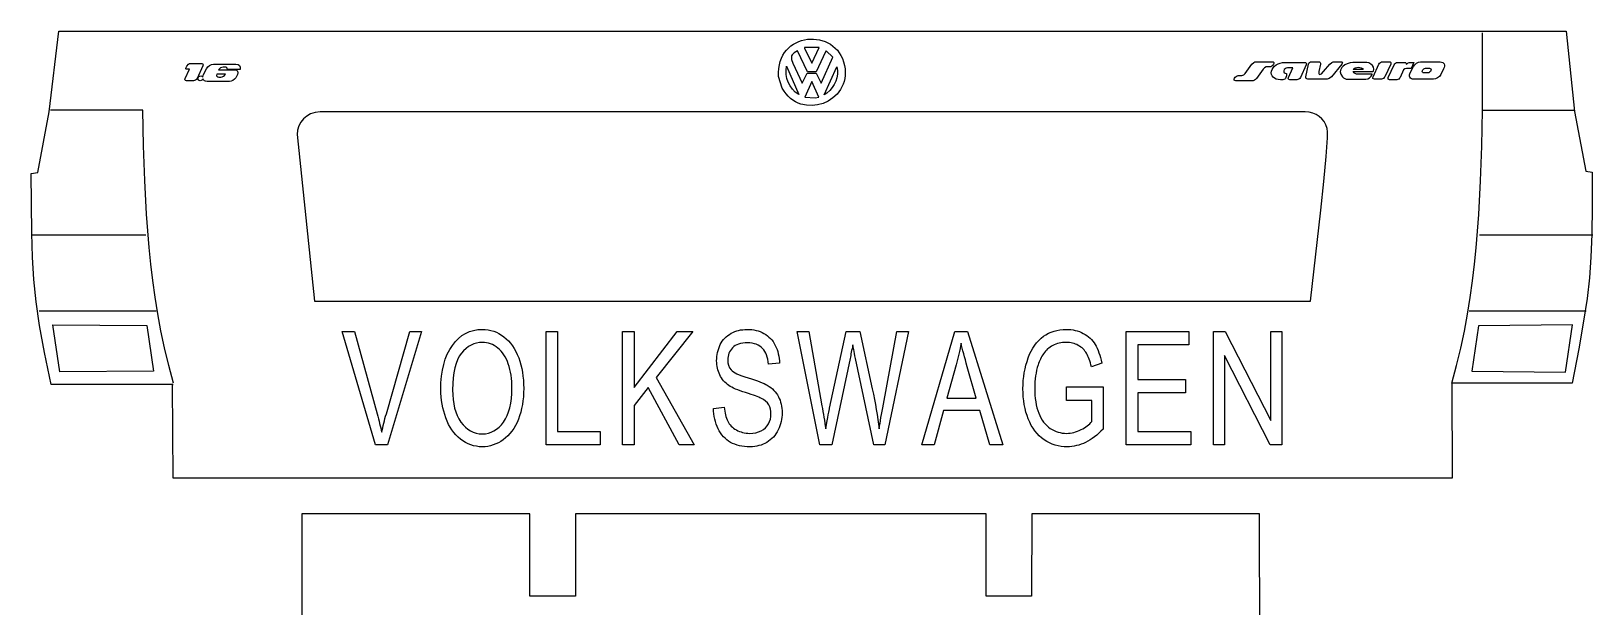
# Model space of a CAD drawing. Extents: x 279 to 859, y 491 to 871.
# Drawn here: x 428.8 to 517.1, y 775.7 to 808.2 of the extents above; entities that cross this region are included whole.
import ezdxf

# ---------------------------------------------------------------- set-up
doc = ezdxf.new("R2010")
doc.units = 0
doc.layers.get('0').update_dxf_attribs({"linetype": 'CONTINUOUS'})

msp = doc.modelspace()

# ---------------------------------------------------------------- linework, layer by layer
at = {"color": 3}
for p, q in [((429.766041, 803.678749), (430.307041, 808.238449)), ((430.307041, 808.238449), (515.561941, 808.238349)), ((515.561941, 808.238349), (516.037241, 803.701349)), ((516.037241, 803.701349), (516.670941, 800.328649)), ((429.120641, 800.241249), (429.766041, 803.678749)), ((443.882553, 802.882509), (443.815128, 802.649196)), ((443.993872, 803.094896), (443.882553, 802.882509)), ((444.145541, 803.281961), (443.993872, 803.094896)), ((444.334016, 803.439312), (444.145541, 803.281961)), ((444.555753, 803.562556), (444.334016, 803.439312)), ((444.80721, 803.6473), (444.555753, 803.562556)), ((445.084841, 803.689149), (444.80721, 803.6473)), ((500.808441, 803.689149), (445.084841, 803.689149)), ((501.02998, 803.660744), (500.808441, 803.689149)), ((501.237353, 803.605558), (501.02998, 803.660744)), ((501.428246, 803.523967), (501.237353, 803.605558)), ((501.600341, 803.416349), (501.428246, 803.523967)), ((501.751324, 803.28308), (501.600341, 803.416349)), ((501.878878, 803.124539), (501.751324, 803.28308)), ((501.980689, 802.941103), (501.878878, 803.124539)), ((502.054441, 802.733149), (501.980689, 802.941103)), ((443.815128, 802.649196), (443.795141, 802.399349)), ((443.795141, 802.399349), (444.780841, 792.966849)), ((501.982761, 801.162613), (502.058362, 802.21705)), ((502.067742, 802.552923), (502.054441, 802.733149)), ((502.058362, 802.21705), (502.067742, 802.552923)), ((501.850041, 799.738333), (501.982761, 801.162613)), ((428.751641, 800.184349), (429.120641, 800.241249)), ((428.780974, 796.824247), (428.751641, 800.184349)), ((516.670941, 800.328649), (517.039941, 800.271749)), ((517.039941, 800.271749), (517.031936, 798.324214)), ((501.682603, 798.112711), (501.850041, 799.738333)), ((501.113741, 792.966749), (501.682603, 798.112711)), ((517.031936, 798.324214), (517.012366, 796.765552)), ((428.821438, 795.467957), (428.780974, 796.824247)), ((517.012366, 796.765552), (516.96799, 795.466525)), ((428.899078, 794.205211), (428.821438, 795.467957)), ((516.96799, 795.466525), (516.885566, 794.297899)), ((429.028876, 792.944289), (428.899078, 794.205211)), ((516.885566, 794.297899), (516.751851, 793.130434)), ((516.751851, 793.130434), (516.553603, 791.834895)), ((429.225814, 791.593469), (429.028876, 792.944289)), ((444.780841, 792.966849), (501.113741, 792.966749)), ((429.504875, 790.061029), (429.225814, 791.593469)), ((516.553603, 791.834895), (516.277581, 790.282046)), ((429.881041, 788.255249), (429.504875, 790.061029)), ((516.277581, 790.282046), (515.910541, 788.342649)), ((436.779941, 788.254449), (429.881041, 788.255249)), ((436.745441, 788.248749), (436.779941, 788.254449)), ((436.780341, 782.957849), (436.745441, 788.248749)), ((515.910541, 788.342649), (509.105841, 788.328549)), ((509.105841, 788.328549), (509.108941, 782.957849)), ((509.108941, 782.957849), (436.780341, 782.957849)), ((456.954211, 780.952506), (444.060911, 780.952506)), ((444.060911, 780.952506), (444.077811, 752.672906)), ((456.959411, 776.299106), (456.954211, 780.952506)), ((459.539211, 780.947706), (459.525111, 776.287706)), ((482.757511, 780.951506), (459.539211, 780.947706)), ((482.757511, 776.288606), (482.757511, 780.951506)), ((485.337411, 780.952506), (485.333111, 776.287706)), ((498.229311, 780.952506), (485.337411, 780.952506)), ((498.236311, 752.679406), (498.229311, 780.952506)), ((459.525111, 776.287706), (456.959411, 776.299106)), ((485.333111, 776.287706), (482.757511, 776.288606))]:
    msp.add_line(p, q, dxfattribs=at)
at = {"color": 1}
for p, q in [((510.835441, 803.673449), (510.835441, 808.144149)), ((471.470199, 807.169633), (471.590798, 807.29485)), ((471.590798, 807.29485), (471.721638, 807.40634)), ((471.721638, 807.40634), (471.861514, 807.50406)), ((471.861514, 807.50406), (472.009219, 807.587968)), ((472.009219, 807.587968), (472.163546, 807.658024)), ((472.163546, 807.658024), (472.32329, 807.714183)), ((472.32329, 807.714183), (472.654203, 807.784649)), ((473.314541, 807.318249), (472.477241, 807.318249)), ((472.477241, 807.318249), (472.495041, 807.280549)), ((472.495041, 807.280549), (472.895741, 806.437649)), ((472.654203, 807.784649), (472.992308, 807.799028)), ((472.895741, 806.437649), (473.314541, 807.318249)), ((472.992308, 807.799028), (473.327955, 807.756985)), ((473.327955, 807.756985), (473.651495, 807.658184)), ((473.651495, 807.658184), (473.805709, 807.587394)), ((473.805709, 807.587394), (473.953277, 807.502289)), ((473.953277, 807.502289), (474.092994, 807.402826)), ((474.092994, 807.402826), (474.223652, 807.288964)), ((474.223652, 807.288964), (474.344047, 807.16066)), ((437.550541, 806.259399), (437.647132, 806.369364)), ((437.647132, 806.369364), (437.704958, 806.405603)), ((437.704958, 806.405603), (437.765041, 806.419349)), ((437.765041, 806.419349), (438.386041, 806.419349)), ((438.386041, 806.419349), (438.43291, 806.408827)), ((438.43291, 806.408827), (438.462116, 806.380174)), ((438.462116, 806.380174), (438.47126, 806.337758)), ((438.839416, 806.304124), (438.95326, 806.361408)), ((438.95326, 806.361408), (439.067441, 806.382449)), ((439.067441, 806.382449), (440.329041, 806.382449)), ((440.329041, 806.382449), (440.449688, 806.359863)), ((440.449688, 806.359863), (440.531691, 806.297311)), ((471.063041, 806.339106), (471.11434, 806.53233)), ((471.11434, 806.53233), (471.181912, 806.712037)), ((471.181912, 806.712037), (471.26455, 806.878184)), ((471.26455, 806.878184), (471.361047, 807.03073)), ((471.361047, 807.03073), (471.470199, 807.169633)), ((471.757915, 806.851136), (471.742045, 806.789304)), ((471.742045, 806.789304), (471.756178, 806.638936)), ((471.756178, 806.638936), (471.828207, 806.435501)), ((471.78973, 806.907559), (471.757915, 806.851136)), ((471.903154, 807.014656), (471.78973, 806.907559)), ((471.828207, 806.435501), (471.954208, 806.158044)), ((472.086241, 807.131549), (471.903154, 807.014656)), ((472.647941, 805.950649), (472.086241, 807.131549)), ((473.676241, 807.070149), (473.144141, 805.950649)), ((473.438141, 805.299749), (474.086541, 806.764549)), ((473.715241, 807.127849), (473.676241, 807.070149)), ((474.086541, 806.764549), (473.715241, 807.127849)), ((474.344047, 807.16066), (474.452971, 807.017873)), ((474.452971, 807.017873), (474.549219, 806.86056)), ((474.549219, 806.86056), (474.631584, 806.68868)), ((474.631584, 806.68868), (474.69886, 806.50219)), ((474.69886, 806.50219), (474.749841, 806.301049)), ((497.418341, 805.854849), (497.795841, 806.383749)), ((497.795841, 806.383749), (497.894891, 806.475124)), ((497.894891, 806.475124), (497.958291, 806.505558)), ((497.958291, 806.505558), (498.024241, 806.517149)), ((498.024241, 806.517149), (498.948241, 806.517149)), ((498.948241, 806.517149), (499.000891, 806.504249)), ((499.008541, 806.367049), (498.972803, 806.311934)), ((499.000891, 806.504249), (499.026128, 806.470242)), ((499.027497, 806.422163), (499.008541, 806.367049)), ((499.026128, 806.470242), (499.027497, 806.422163)), ((499.165966, 806.331974), (499.273171, 806.392079)), ((499.273171, 806.392079), (499.390366, 806.437464)), ((499.390366, 806.437464), (499.514554, 806.466147)), ((499.514554, 806.466147), (499.642741, 806.476149)), ((499.642741, 806.476149), (500.386041, 806.476149)), ((500.386041, 806.476149), (500.789641, 806.476149)), ((500.861541, 806.342849), (500.530841, 805.624849)), ((500.789641, 806.476149), (500.83651, 806.465642)), ((500.83651, 806.465642), (500.865716, 806.437024)), ((500.841541, 805.665749), (500.993541, 806.383749)), ((500.87486, 806.394642), (500.861541, 806.342849)), ((500.865716, 806.437024), (500.87486, 806.394642)), ((500.993541, 806.383749), (501.015007, 806.435516)), ((501.015007, 806.435516), (501.052616, 806.477936)), ((501.052616, 806.477936), (501.101063, 806.506613)), ((501.101063, 806.506613), (501.155041, 806.517149)), ((501.155041, 806.517149), (501.558641, 806.517149)), ((501.558641, 806.517149), (501.60811, 806.506613)), ((501.663741, 806.383749), (501.575941, 805.969049)), ((501.60811, 806.506613), (501.644416, 806.477936)), ((501.644416, 806.477936), (501.66411, 806.435516)), ((501.66411, 806.435516), (501.663741, 806.383749)), ((501.847341, 805.952149), (502.200641, 806.383749)), ((502.200641, 806.383749), (502.316853, 806.477936)), ((502.870841, 806.383749), (502.282941, 805.665749)), ((502.316853, 806.477936), (502.38268, 806.506613)), ((502.38268, 806.506613), (502.443041, 806.517149)), ((502.443041, 806.517149), (502.846641, 806.517149)), ((502.846641, 806.517149), (502.889783, 806.506613)), ((502.90268, 806.435516), (502.870841, 806.383749)), ((502.889783, 806.506613), (502.908728, 806.477936)), ((502.908728, 806.477936), (502.90268, 806.435516)), ((503.182241, 806.403986), (503.044682, 806.329606)), ((503.338775, 806.457572), (503.182241, 806.403986)), ((503.503541, 806.478149), (503.338775, 806.457572)), ((504.296341, 806.478149), (503.503541, 806.478149)), ((504.408275, 806.451128), (504.296341, 806.478149)), ((504.517341, 806.383936), (504.408275, 806.451128)), ((504.607432, 806.297375), (504.517341, 806.383936)), ((504.643241, 805.665749), (504.973841, 806.383749)), ((504.973841, 806.383749), (505.0082, 806.435516)), ((505.0082, 806.435516), (505.056341, 806.477936)), ((505.056341, 806.477936), (505.111907, 806.506613)), ((505.111907, 806.506613), (505.168541, 806.517149)), ((505.168541, 806.517149), (505.572041, 806.517149)), ((505.644041, 806.383749), (505.313341, 805.665749)), ((505.504841, 805.626849), (505.835341, 806.344849)), ((505.572041, 806.517149), (505.618996, 806.506613)), ((505.618996, 806.506613), (505.648203, 806.477936)), ((505.65733, 806.435516), (505.644041, 806.383749)), ((505.648203, 806.477936), (505.65733, 806.435516)), ((505.835341, 806.344849), (505.869716, 806.396642)), ((505.869716, 806.396642), (505.917891, 806.439024)), ((505.917891, 806.439024), (505.973491, 806.467642)), ((505.973491, 806.467642), (506.030141, 806.478149)), ((506.030141, 806.478149), (506.433641, 806.478149)), ((506.433641, 806.478149), (506.474411, 806.470563)), ((506.474411, 806.470563), (506.502778, 806.449561)), ((506.502778, 806.449561), (506.517327, 806.417778)), ((506.516641, 806.377849), (506.594066, 806.441699)), ((506.517327, 806.417778), (506.516641, 806.377849)), ((506.594066, 806.441699), (506.683341, 806.466849)), ((506.683341, 806.466849), (506.948741, 806.466849)), ((506.948741, 806.466849), (506.795041, 806.133249)), ((506.924641, 806.236749), (506.999805, 806.340252)), ((506.999805, 806.340252), (507.101378, 806.425024)), ((507.101378, 806.425024), (507.216058, 806.482308)), ((507.216058, 806.482308), (507.330541, 806.503349)), ((507.330541, 806.503349), (508.445041, 806.503349)), ((508.445041, 806.503349), (508.521092, 806.495185)), ((508.521092, 806.495185), (508.583797, 806.471788)), ((508.583797, 806.471788), (508.632375, 806.434799)), ((508.632375, 806.434799), (508.666041, 806.385861)), ((508.666041, 806.385861), (508.684014, 806.326615)), ((437.44385, 805.516197), (437.457141, 805.567949)), ((437.452966, 805.473811), (437.44385, 805.516197)), ((437.482144, 805.445169), (437.452966, 805.473811)), ((437.457141, 805.567949), (437.701841, 806.099449)), ((437.499399, 806.113194), (437.49985, 806.149433)), ((437.519641, 806.099449), (437.499399, 806.113194)), ((437.49985, 806.149433), (437.550541, 806.259399)), ((437.701841, 806.099449), (437.519641, 806.099449)), ((438.044766, 805.473811), (437.989191, 805.445169)), ((438.092953, 805.516197), (438.044766, 805.473811)), ((438.127341, 805.567949), (438.092953, 805.516197)), ((438.457941, 806.285949), (438.127341, 805.567949)), ((438.181541, 805.572049), (438.197558, 805.62558)), ((438.187946, 805.518602), (438.181541, 805.572049)), ((438.214703, 805.474924), (438.187946, 805.518602)), ((438.197558, 805.62558), (438.232203, 805.669249)), ((438.257605, 805.445458), (438.214703, 805.474924)), ((438.232203, 805.669249), (438.280443, 805.698667)), ((438.280443, 805.698667), (438.337241, 805.709449)), ((438.337241, 805.709449), (438.409628, 805.689724)), ((438.409328, 805.468124), (438.364208, 805.443567)), ((438.44408, 805.505017), (438.409328, 805.468124)), ((438.409628, 805.689724), (438.456741, 805.638049)), ((438.464741, 805.550949), (438.44408, 805.505017)), ((438.456741, 805.638049), (438.470916, 805.715011)), ((438.47126, 806.337758), (438.457941, 806.285949)), ((438.494818, 805.48775), (438.464741, 805.550949)), ((438.470916, 805.715011), (438.504141, 805.797749)), ((438.545078, 805.439486), (438.494818, 805.48775)), ((438.504141, 805.797749), (438.665541, 806.115849)), ((438.665541, 806.115849), (438.73911, 806.219352)), ((438.73911, 806.219352), (438.839416, 806.304124)), ((439.392918, 806.111072), (439.343141, 806.048749)), ((439.343141, 806.048749), (440.277241, 806.048749)), ((439.456578, 806.161311), (439.392918, 806.111072)), ((439.528021, 806.194844), (439.456578, 806.161311)), ((439.601141, 806.207049), (439.528021, 806.194844)), ((439.679446, 806.207875), (439.601141, 806.207049)), ((439.758603, 806.198961), (439.679446, 806.207875)), ((439.81963, 806.163216), (439.758603, 806.198961)), ((439.837411, 806.129941), (439.81963, 806.163216)), ((439.843541, 806.083549), (439.837411, 806.129941)), ((440.564241, 806.083549), (439.843541, 806.083549)), ((440.162016, 805.458349), (440.061822, 805.413933)), ((440.254522, 805.525339), (440.162016, 805.458349)), ((440.330641, 805.609149), (440.254522, 805.525339)), ((440.277241, 806.048749), (440.369882, 806.027884)), ((440.414741, 805.784449), (440.330641, 805.609149)), ((440.369882, 806.027884), (440.426691, 805.971086)), ((440.44315, 805.887044), (440.414741, 805.784449)), ((440.426691, 805.971086), (440.44315, 805.887044)), ((440.531691, 806.297311), (440.571169, 806.202603)), ((440.571169, 806.202603), (440.564241, 806.083549)), ((471.014085, 805.912273), (471.029221, 806.132406)), ((471.018841, 805.678749), (471.014085, 805.912273)), ((471.232041, 805.017849), (471.018841, 805.678749)), ((471.029221, 806.132406), (471.063041, 806.339106)), ((471.450022, 806.019291), (471.476141, 806.259449)), ((471.456168, 805.785911), (471.450022, 806.019291)), ((471.494435, 805.561625), (471.456168, 805.785911)), ((471.476141, 806.259449), (472.162541, 804.657649)), ((471.564678, 805.348749), (471.494435, 805.561625)), ((471.954208, 806.158044), (472.352441, 805.297249)), ((472.352441, 805.297249), (472.638941, 805.861049)), ((472.638941, 805.861049), (473.151541, 805.861849)), ((473.144141, 805.950649), (472.647941, 805.950649)), ((473.151541, 805.861849), (473.438141, 805.299749)), ((473.602441, 804.642849), (474.322441, 806.229649)), ((474.310878, 805.598618), (474.250666, 805.405174)), ((474.343619, 805.801127), (474.310878, 805.598618)), ((474.322441, 806.229649), (474.347827, 806.011777)), ((474.347827, 806.011777), (474.343619, 805.801127)), ((474.764397, 805.561582), (474.726188, 805.394685)), ((474.749841, 806.301049), (474.780506, 806.1061)), ((474.786825, 805.736017), (474.764397, 805.561582)), ((474.780506, 806.1061), (474.792514, 805.91764)), ((474.792514, 805.91764), (474.786825, 805.736017)), ((496.794485, 805.527002), (496.813441, 805.582099)), ((496.795853, 805.478939), (496.794485, 805.527002)), ((496.821091, 805.444943), (496.795853, 805.478939)), ((496.813441, 805.582099), (496.849178, 805.637195)), ((496.849178, 805.637195), (496.898153, 805.685258)), ((496.898153, 805.685258), (496.956822, 805.719254)), ((496.956822, 805.719254), (497.021641, 805.732149)), ((497.021641, 805.732149), (497.218941, 805.732149)), ((497.218941, 805.732149), (497.326253, 805.772799)), ((497.326253, 805.772799), (497.418341, 805.854849)), ((497.934741, 805.470199), (497.870641, 805.442189)), ((497.994191, 805.512458), (497.934741, 805.470199)), ((498.042541, 805.565349), (497.994191, 805.512458)), ((498.422141, 806.097149), (498.042541, 805.565349)), ((498.503716, 806.172949), (498.422141, 806.097149)), ((498.601041, 806.216949), (498.503716, 806.172949)), ((498.800341, 806.216949), (498.601041, 806.216949)), ((498.86516, 806.229848), (498.800341, 806.216949)), ((498.923828, 806.263855), (498.86516, 806.229848)), ((498.884984, 805.884697), (498.896941, 805.983949)), ((498.898394, 805.792261), (498.884984, 805.884697)), ((498.896941, 805.983949), (498.934237, 806.083134)), ((498.935152, 805.708619), (498.898394, 805.792261)), ((498.972803, 806.311934), (498.923828, 806.263855)), ((498.934237, 806.083134), (498.993503, 806.17552)), ((498.993241, 805.635749), (498.935152, 805.708619)), ((499.070642, 805.575628), (498.993241, 805.635749)), ((498.993503, 806.17552), (499.071745, 806.259127)), ((499.165338, 805.530236), (499.070642, 805.575628)), ((499.071745, 806.259127), (499.165966, 806.331974)), ((499.27531, 805.50155), (499.165338, 805.530236)), ((499.398541, 805.491549), (499.27531, 805.50155)), ((499.539278, 805.491236), (499.398541, 805.491549)), ((499.597624, 805.499691), (499.539278, 805.491236)), ((499.616125, 806.065438), (499.587441, 806.006849)), ((499.587441, 806.006849), (499.587868, 805.945169)), ((499.587868, 805.945169), (499.618378, 805.894786)), ((499.643641, 805.521749), (499.597624, 805.499691)), ((499.667066, 806.114136), (499.616125, 806.065438)), ((499.618378, 805.894786), (499.673771, 805.860809)), ((499.685822, 805.565613), (499.643641, 805.521749)), ((499.733719, 806.148641), (499.667066, 806.114136)), ((499.673771, 805.860809), (499.748841, 805.848349)), ((499.715794, 805.616613), (499.685822, 805.565613)), ((499.746941, 805.724011), (499.715794, 805.616613)), ((499.809541, 806.164649), (499.733719, 806.148641)), ((499.748841, 805.848349), (499.746941, 805.724011)), ((499.827441, 806.165249), (499.809541, 806.164649)), ((499.845041, 806.164649), (499.827441, 806.165249)), ((500.109341, 806.164649), (499.845041, 806.164649)), ((499.84745, 805.573097), (499.860741, 805.624849)), ((499.856566, 805.530711), (499.84745, 805.573097)), ((499.885744, 805.502069), (499.856566, 805.530711)), ((499.860741, 805.624849), (500.109341, 806.164649)), ((499.932641, 805.491549), (499.885744, 805.502069)), ((500.336241, 805.491549), (499.932641, 805.491549)), ((500.392789, 805.502069), (500.336241, 805.491549)), ((500.448353, 805.530711), (500.392789, 805.502069)), ((500.496511, 805.573097), (500.448353, 805.530711)), ((500.530841, 805.624849), (500.496511, 805.573097)), ((500.841116, 805.613997), (500.841541, 805.665749)), ((500.860791, 805.571611), (500.841116, 805.613997)), ((500.897116, 805.542969), (500.860791, 805.571611)), ((500.946641, 805.532449), (500.897116, 805.542969)), ((501.303541, 805.532449), (500.946641, 805.532449)), ((501.303641, 805.532449), (501.303541, 805.532449)), ((501.303841, 805.532449), (501.303641, 805.532449)), ((501.304441, 805.532449), (501.303841, 805.532449)), ((501.305041, 805.532449), (501.304441, 805.532449)), ((501.305941, 805.532449), (501.305041, 805.532449)), ((501.306941, 805.532449), (501.305941, 805.532449)), ((501.308241, 805.532449), (501.306941, 805.532449)), ((501.309741, 805.532449), (501.308241, 805.532449)), ((501.311341, 805.532449), (501.309741, 805.532449)), ((501.313241, 805.532449), (501.311341, 805.532449)), ((501.315341, 805.532449), (501.313241, 805.532449)), ((501.317541, 805.532449), (501.315341, 805.532449)), ((501.319941, 805.532449), (501.317541, 805.532449)), ((501.322541, 805.532449), (501.319941, 805.532449)), ((501.325341, 805.532449), (501.322541, 805.532449)), ((501.328341, 805.532449), (501.325341, 805.532449)), ((501.331641, 805.532449), (501.328341, 805.532449)), ((501.335041, 805.532449), (501.331641, 805.532449)), ((501.338641, 805.532449), (501.335041, 805.532449)), ((501.342441, 805.532449), (501.338641, 805.532449)), ((501.346441, 805.532449), (501.342441, 805.532449)), ((501.350241, 805.532449), (501.346441, 805.532449)), ((501.350541, 805.532449), (501.350241, 805.532449)), ((501.637041, 805.532449), (501.350541, 805.532449)), ((501.575941, 805.969049), (501.582896, 805.842658)), ((501.582896, 805.842658), (501.6016, 805.809998)), ((501.6016, 805.809998), (501.630453, 805.797699)), ((501.630453, 805.797699), (501.718605, 805.834189)), ((501.642241, 805.532449), (501.637041, 805.532449)), ((501.653841, 805.532449), (501.642241, 805.532449)), ((501.665641, 805.532449), (501.653841, 805.532449)), ((501.677541, 805.532449), (501.665641, 805.532449)), ((501.689641, 805.532449), (501.677541, 805.532449)), ((501.702041, 805.532449), (501.689641, 805.532449)), ((502.040541, 805.532449), (501.702041, 805.532449)), ((501.718605, 805.834189), (501.847341, 805.952149)), ((502.100902, 805.542969), (502.040541, 805.532449)), ((502.166728, 805.571611), (502.100902, 805.542969)), ((502.282941, 805.665749), (502.166728, 805.571611)), ((502.801686, 806.031324), (502.791941, 805.951249)), ((502.791941, 805.951249), (502.82325, 805.809489)), ((502.830003, 806.107799), (502.801686, 806.031324)), ((502.82325, 805.809489), (502.909966, 805.669024)), ((502.875514, 806.179849), (502.830003, 806.107799)), ((502.936841, 806.246649), (502.875514, 806.179849)), ((502.909966, 805.669024), (502.97072, 805.609172)), ((503.044682, 806.329606), (502.936841, 806.246649)), ((502.97072, 805.609172), (503.041269, 805.56152)), ((503.041269, 805.56152), (503.12026, 805.530026)), ((503.12026, 805.530026), (503.206341, 805.518649)), ((503.206341, 805.518649), (504.236541, 805.518649)), ((503.555563, 805.893859), (503.513041, 805.955349)), ((503.513041, 805.955349), (504.624041, 805.955349)), ((503.519341, 806.071149), (503.566626, 806.129719)), ((504.089541, 806.071149), (503.519341, 806.071149)), ((503.623416, 805.847211), (503.555563, 805.893859)), ((503.566626, 806.129719), (503.634464, 806.171555)), ((503.708932, 805.817606), (503.623416, 805.847211)), ((503.634464, 806.171555), (503.716007, 806.196656)), ((503.804441, 805.807249), (503.708932, 805.817606)), ((503.716007, 806.196656), (503.804403, 806.205024)), ((503.804403, 806.205024), (503.892805, 806.196656)), ((504.598441, 805.808549), (503.804441, 805.807249)), ((503.892805, 806.196656), (503.974361, 806.171555)), ((503.974361, 806.171555), (504.042223, 806.129719)), ((504.042223, 806.129719), (504.089541, 806.071149)), ((504.236541, 805.518649), (504.350503, 805.54525)), ((504.350503, 805.54525), (504.450066, 805.611761)), ((504.450066, 805.611761), (504.530391, 805.698241)), ((504.530391, 805.698241), (504.586641, 805.784749)), ((504.586641, 805.784749), (504.598441, 805.808549)), ((504.662441, 806.212249), (504.607432, 806.297375)), ((504.624041, 805.955349), (504.673641, 805.979049)), ((504.629908, 805.613997), (504.643241, 805.665749)), ((504.639028, 805.571611), (504.629908, 805.613997)), ((504.66823, 805.542969), (504.639028, 805.571611)), ((504.691853, 806.096061), (504.662441, 806.212249)), ((504.715141, 805.532449), (504.66823, 805.542969)), ((504.673641, 805.979049), (504.691853, 806.096061)), ((505.118641, 805.532449), (504.715141, 805.532449)), ((505.175289, 805.542969), (505.118641, 805.532449)), ((505.230878, 805.571611), (505.175289, 805.542969)), ((505.279024, 805.613997), (505.230878, 805.571611)), ((505.313341, 805.665749), (505.279024, 805.613997)), ((505.491494, 805.575097), (505.504841, 805.626849)), ((505.500591, 805.532711), (505.491494, 805.575097)), ((505.529788, 805.504069), (505.500591, 805.532711)), ((505.576741, 805.493549), (505.529788, 805.504069)), ((505.980241, 805.493549), (505.576741, 805.493549)), ((506.036833, 805.504069), (505.980241, 805.493549)), ((506.092403, 805.532711), (506.036833, 805.504069)), ((506.140568, 805.575097), (506.092403, 805.532711)), ((506.174941, 805.626849), (506.140568, 805.575097)), ((506.370841, 806.052349), (506.174941, 805.626849)), ((506.446041, 806.110574), (506.370841, 806.052349)), ((506.530541, 806.133249), (506.446041, 806.110574)), ((506.795041, 806.133249), (506.530541, 806.133249)), ((506.708772, 805.763336), (506.724536, 805.838297)), ((506.710268, 805.695406), (506.708772, 805.763336)), ((506.728241, 805.636149), (506.710268, 805.695406)), ((506.724536, 805.838297), (506.758341, 805.918649)), ((506.761907, 805.587203), (506.728241, 805.636149)), ((506.758341, 805.918649), (506.924641, 806.236749)), ((506.810485, 805.550211), (506.761907, 805.587203)), ((506.87319, 805.526813), (506.810485, 805.550211)), ((506.949241, 805.518649), (506.87319, 805.526813)), ((508.063741, 805.518649), (506.949241, 805.518649)), ((507.42753, 805.959255), (507.435441, 806.011049)), ((507.441078, 805.916874), (507.42753, 805.959255)), ((507.435441, 806.011049), (507.464321, 806.0628)), ((507.473283, 805.888255), (507.441078, 805.916874)), ((507.464321, 806.0628), (507.508003, 806.105186)), ((507.521341, 805.877749), (507.473283, 805.888255)), ((507.508003, 806.105186), (507.560555, 806.133828)), ((507.734441, 805.877749), (507.521341, 805.877749)), ((507.560555, 806.133828), (507.616041, 806.144349)), ((507.616041, 806.144349), (507.829241, 806.144349)), ((507.789971, 805.888255), (507.734441, 805.877749)), ((507.842528, 805.916874), (507.789971, 805.888255)), ((507.829241, 806.144349), (507.8772, 806.133828)), ((507.886218, 805.959255), (507.842528, 805.916874)), ((507.8772, 806.133828), (507.909391, 806.105186)), ((507.915141, 806.011049), (507.886218, 805.959255)), ((507.909391, 806.105186), (507.922982, 806.0628)), ((507.922982, 806.0628), (507.915141, 806.011049)), ((508.178253, 805.539689), (508.063741, 805.518649)), ((508.292991, 805.596974), (508.178253, 805.539689)), ((508.394603, 805.681745), (508.292991, 805.596974)), ((508.469741, 805.785249), (508.394603, 805.681745)), ((508.635941, 806.103449), (508.469741, 805.785249)), ((508.669746, 806.183767), (508.635941, 806.103449)), ((508.68551, 806.258703), (508.669746, 806.183767)), ((508.684014, 806.326615), (508.68551, 806.258703)), ((437.529041, 805.434649), (437.482144, 805.445169)), ((437.932641, 805.434649), (437.529041, 805.434649)), ((437.989191, 805.445169), (437.932641, 805.434649)), ((438.312441, 805.434649), (438.257605, 805.445458)), ((438.364208, 805.443567), (438.312441, 805.434649)), ((438.614296, 805.408678), (438.545078, 805.439486)), ((438.701241, 805.397849), (438.614296, 805.408678)), ((439.962641, 805.397849), (438.701241, 805.397849)), ((440.061822, 805.413933), (439.962641, 805.397849)), ((471.333992, 804.848807), (471.232041, 805.017849)), ((471.446043, 804.696761), (471.333992, 804.848807)), ((471.567237, 804.561361), (471.446043, 804.696761)), ((471.666755, 805.149597), (471.564678, 805.348749)), ((471.800521, 804.966486), (471.666755, 805.149597)), ((471.965831, 804.801731), (471.800521, 804.966486)), ((472.162541, 804.657649), (471.965831, 804.801731)), ((472.895741, 805.402149), (472.499241, 804.515149)), ((473.292441, 804.515149), (472.895741, 805.402149)), ((473.756341, 804.740449), (473.602441, 804.642849)), ((473.91582, 804.888429), (473.756341, 804.740449)), ((474.052075, 805.049158), (473.91582, 804.888429)), ((474.164044, 805.221713), (474.052075, 805.049158)), ((474.331983, 804.685534), (474.097387, 804.466901)), ((474.250666, 805.405174), (474.164044, 805.221713)), ((474.526463, 804.942727), (474.331983, 804.685534)), ((474.606262, 805.084907), (474.526463, 804.942727)), ((474.673157, 805.235677), (474.606262, 805.084907)), ((474.726188, 805.394685), (474.673157, 805.235677)), ((496.873741, 805.432049), (496.821091, 805.444943)), ((497.808341, 805.432049), (496.873741, 805.432049)), ((497.870641, 805.442189), (497.808341, 805.432049)), ((435.059141, 803.778949), (429.842141, 803.779349)), ((435.108494, 801.749808), (435.059141, 803.778949)), ((471.696613, 804.442256), (471.567237, 804.561361)), ((471.833215, 804.339096), (471.696613, 804.442256)), ((471.976082, 804.251531), (471.833215, 804.339096)), ((472.124257, 804.17921), (471.976082, 804.251531)), ((472.276782, 804.121783), (472.124257, 804.17921)), ((472.591043, 804.050211), (472.276782, 804.121783)), ((472.499241, 804.515149), (473.095741, 804.474049)), ((472.911198, 804.034011), (472.591043, 804.050211)), ((473.229579, 804.070383), (472.911198, 804.034011)), ((473.095741, 804.474049), (473.292441, 804.515149)), ((473.538516, 804.156524), (473.229579, 804.070383)), ((473.830341, 804.28963), (473.538516, 804.156524)), ((474.097387, 804.466901), (473.830341, 804.28963)), ((510.78606, 801.738446), (510.835441, 803.767649)), ((510.835441, 803.767649), (516.052341, 803.767849)), ((435.173199, 799.793264), (435.108494, 801.749808)), ((510.721341, 799.781864), (510.78606, 801.738446)), ((435.269416, 797.8872), (435.173199, 799.793264)), ((510.625122, 797.875781), (510.721341, 799.781864)), ((435.413303, 796.009499), (435.269416, 797.8872)), ((510.481241, 795.998074), (510.625122, 797.875781)), ((428.825341, 796.719549), (435.228241, 796.719549)), ((517.069241, 796.708149), (510.666341, 796.708149)), ((435.508174, 795.074371), (435.413303, 796.009499)), ((510.386376, 795.062947), (510.481241, 795.998074)), ((435.621021, 794.13804), (435.508174, 795.074371)), ((510.273535, 794.126619), (510.386376, 795.062947)), ((435.753865, 793.197741), (435.621021, 794.13804)), ((510.140696, 793.186324), (510.273535, 794.126619)), ((435.908727, 792.250708), (435.753865, 793.197741)), ((509.985841, 792.239295), (510.140696, 793.186324)), ((429.199441, 792.420449), (435.808541, 792.420449)), ((436.087625, 791.294177), (435.908727, 792.250708)), ((509.806948, 791.282769), (509.985841, 792.239295)), ((516.695041, 792.408949), (510.086041, 792.408949)), ((430.362441, 788.973349), (429.980441, 791.639349)), ((429.980441, 791.639349), (435.291241, 791.595049)), ((435.291241, 791.595049), (435.673241, 789.017749)), ((510.603441, 791.583649), (510.221341, 789.006249)), ((515.914041, 791.627949), (510.603441, 791.583649)), ((515.532041, 788.962049), (515.914041, 791.627949)), ((436.292581, 790.325383), (436.087625, 791.294177)), ((448.231505, 784.847227), (446.335127, 791.265508)), ((446.335127, 791.265508), (447.038622, 791.265508)), ((447.038622, 791.265508), (448.315619, 786.599488)), ((448.835594, 786.599488), (450.158471, 791.265508)), ((450.823733, 791.265508), (448.904414, 784.847227)), ((450.158471, 791.265508), (450.823733, 791.265508)), ((457.873979, 784.847227), (457.873979, 791.265508)), ((457.873979, 791.265508), (458.523948, 791.265508)), ((458.523948, 791.265508), (458.523948, 785.608209)), ((462.202005, 784.847227), (462.202005, 791.265508)), ((462.202005, 791.265508), (462.851974, 791.265508)), ((462.851974, 791.265508), (462.851974, 788.0814)), ((462.851974, 788.0814), (465.283621, 791.265508)), ((466.16299, 791.265508), (464.106031, 788.662149)), ((465.283621, 791.265508), (466.16299, 791.265508)), ((473.350877, 784.847227), (472.066233, 791.265508)), ((472.066233, 791.265508), (472.739142, 791.265508)), ((472.739142, 791.265508), (473.473224, 787.060082)), ((473.909085, 786.929914), (474.841981, 791.265508)), ((474.841981, 791.265508), (475.621943, 791.265508)), ((475.621943, 791.265508), (476.317792, 788.011309)), ((476.952467, 787.140185), (477.717136, 791.265508)), ((478.367104, 791.265508), (477.036581, 784.847227)), ((477.717136, 791.265508), (478.367104, 791.265508)), ((479.124127, 784.847227), (480.997565, 791.265508)), ((480.997565, 791.265508), (481.708707, 791.265508)), ((481.708707, 791.265508), (483.71214, 784.847227)), ((490.685919, 784.847227), (490.685919, 791.265508)), ((490.685919, 791.265508), (494.218689, 791.265508)), ((494.218689, 790.504526), (491.335888, 790.504526)), ((491.335888, 790.504526), (491.335888, 788.552007)), ((494.218689, 791.265508), (494.218689, 790.504526)), ((495.618033, 784.847227), (495.618033, 791.265508)), ((495.618033, 791.265508), (496.283295, 791.265508)), ((496.283295, 791.265508), (498.867876, 786.218997)), ((498.867876, 786.218997), (498.867876, 791.265508)), ((498.867876, 791.265508), (499.487258, 791.265508)), ((499.487258, 791.265508), (499.487258, 784.847227)), ((509.601997, 790.313979), (509.806948, 791.282769)), ((436.525613, 789.341562), (436.292581, 790.325383)), ((475.063735, 789.733531), (474.031432, 784.847227)), ((476.401905, 784.847227), (475.369603, 789.733531)), ((498.821996, 784.847227), (496.237415, 789.893738)), ((496.237415, 789.893738), (496.237415, 784.847227)), ((509.368968, 789.330161), (509.601997, 790.313979)), ((435.673241, 789.017749), (430.362441, 788.973349)), ((436.788741, 788.339949), (436.525613, 789.341562)), ((471.072164, 789.463183), (470.452782, 789.403105)), ((481.066385, 789.363053), (480.531117, 787.480625)), ((482.198095, 787.480625), (481.693414, 789.262924)), ((489.294222, 789.473196), (488.713074, 789.262924)), ((509.105841, 788.328549), (509.368968, 789.330161)), ((510.221341, 789.006249), (515.532041, 788.962049)), ((463.647229, 788.0814), (462.851974, 787.070095)), ((465.398321, 784.847227), (463.647229, 788.0814)), ((464.106031, 788.662149), (466.25475, 784.847227)), ((487.298436, 787.36047), (487.298436, 788.121451)), ((487.298436, 788.121451), (489.370689, 788.121451)), ((489.370689, 788.121451), (489.370689, 785.738377)), ((491.335888, 788.552007), (494.035169, 788.552007)), ((494.035169, 788.552007), (494.035169, 787.791025)), ((462.851974, 787.070095), (462.851974, 784.847227)), ((467.332933, 786.909888), (467.944668, 786.979979)), ((480.531117, 787.480625), (482.198095, 787.480625)), ((488.736014, 787.36047), (487.298436, 787.36047)), ((488.736014, 786.168932), (488.736014, 787.36047)), ((494.035169, 787.791025), (491.335888, 787.791025)), ((491.335888, 787.791025), (491.335888, 785.608209)), ((480.33995, 786.789733), (479.812328, 784.847227)), ((482.404556, 786.789733), (480.33995, 786.789733)), ((482.970411, 784.847227), (482.404556, 786.789733)), ((458.523948, 785.608209), (460.932655, 785.608209)), ((460.932655, 785.608209), (460.932655, 784.847227)), ((491.335888, 785.608209), (494.33339, 785.608209)), ((494.33339, 785.608209), (494.33339, 784.847227)), ((448.904414, 784.847227), (448.231505, 784.847227)), ((460.932655, 784.847227), (457.873979, 784.847227)), ((462.851974, 784.847227), (462.202005, 784.847227)), ((466.25475, 784.847227), (465.398321, 784.847227)), ((474.031432, 784.847227), (473.350877, 784.847227)), ((477.036581, 784.847227), (476.401905, 784.847227)), ((479.812328, 784.847227), (479.124127, 784.847227)), ((483.71214, 784.847227), (482.970411, 784.847227)), ((494.33339, 784.847227), (490.685919, 784.847227)), ((496.237415, 784.847227), (495.618033, 784.847227)), ((499.487258, 784.847227), (498.821996, 784.847227))]:
    msp.add_line(p, q, dxfattribs=at)
at = {"color": 5}
for p, q in [((439.251941, 805.807149), (439.239368, 805.738352)), ((439.239368, 805.738352), (439.257253, 805.688399)), ((439.740241, 805.807149), (439.251941, 805.807149)), ((439.257253, 805.688399), (439.302158, 805.657945)), ((439.302158, 805.657945), (439.370641, 805.647649)), ((439.370641, 805.647649), (439.481641, 805.647649)), ((439.481641, 805.647649), (439.554588, 805.659844)), ((439.554588, 805.659844), (439.626166, 805.693461)), ((439.626166, 805.693461), (439.690132, 805.744047)), ((439.690132, 805.744047), (439.740241, 805.807149))]:
    msp.add_line(p, q, dxfattribs=at)
at = {"color": 1}
for points in [[(452.574824, 790.474487), (453.003039, 791.075263), (453.568894, 791.37565), (454.264743, 791.37565)], [(454.264743, 791.37565), (454.715897, 791.37565), (455.121172, 791.235469), (455.488213, 790.955108)], [(468.342296, 791.155366), (468.602283, 791.295547), (468.900504, 791.37565), (469.236958, 791.37565)], [(469.236958, 791.37565), (469.596353, 791.37565), (469.917514, 791.30556), (470.192794, 791.145353)], [(485.998499, 790.985146), (486.373187, 791.245482), (486.801402, 791.37565), (487.29079, 791.37565)], [(487.29079, 791.37565), (487.642537, 791.37565), (487.963698, 791.30556), (488.254272, 791.145353)], [(451.917209, 787.971258), (451.917209, 789.032627), (452.131316, 789.873712), (452.574824, 790.474487)], [(454.264743, 790.644707), (453.805941, 790.644707), (453.41596, 790.444449), (453.079506, 790.023906)], [(455.144112, 790.324294), (454.884124, 790.534565), (454.59355, 790.644707), (454.264743, 790.644707)], [(455.488213, 790.955108), (455.847607, 790.674746), (456.122888, 790.274229), (456.321702, 789.76357)], [(467.516454, 789.603363), (467.516454, 789.923777), (467.585274, 790.234177), (467.722914, 790.514539)], [(467.722914, 790.514539), (467.860555, 790.794901), (468.067015, 791.005172), (468.342296, 791.155366)], [(469.267545, 790.614668), (468.877564, 790.614668), (468.594637, 790.524552), (468.411116, 790.334307)], [(470.116328, 790.304268), (469.92516, 790.504526), (469.642233, 790.614668), (469.267545, 790.614668)], [(470.192794, 791.145353), (470.468075, 790.995159), (470.682183, 790.774875), (470.835116, 790.474487)], [(470.835116, 790.474487), (470.980403, 790.1741), (471.05687, 789.843674), (471.072164, 789.463183)], [(475.216669, 790.494513), (475.155495, 790.194126), (475.109615, 789.943803), (475.063735, 789.733531)], [(475.369603, 789.733531), (475.285489, 790.144061), (475.231962, 790.394384), (475.216669, 790.494513)], [(481.341666, 790.604655), (481.272846, 790.184113), (481.181086, 789.773583), (481.066385, 789.363053)], [(481.693414, 789.262924), (481.54048, 789.803622), (481.418133, 790.24419), (481.341666, 790.604655)], [(485.14207, 789.773583), (485.340884, 790.314281), (485.623812, 790.714798), (485.998499, 790.985146)], [(486.526121, 790.464475), (486.312014, 790.354332), (486.143786, 790.204139), (486.006146, 790.00388)], [(487.298436, 790.644707), (487.007862, 790.644707), (486.747875, 790.58463), (486.526121, 790.464475)], [(487.971345, 790.474487), (487.772531, 790.58463), (487.54313, 790.644707), (487.298436, 790.644707)], [(488.437793, 790.023906), (488.330739, 790.204139), (488.177806, 790.354332), (487.971345, 790.474487)], [(488.254272, 791.145353), (488.5372, 791.005172), (488.758954, 790.794901), (488.927181, 790.524552)], [(488.927181, 790.524552), (489.087762, 790.254203), (489.210109, 789.903751), (489.294222, 789.473196)], [(453.079506, 790.023906), (452.750698, 789.613376), (452.582471, 788.922485), (452.582471, 787.961245)], [(455.732907, 789.423131), (455.602913, 789.803622), (455.404099, 790.104009), (455.144112, 790.324294)], [(456.321702, 789.76357), (456.505222, 789.262924), (456.604629, 788.692188), (456.604629, 788.041348)], [(467.692327, 788.80233), (467.577627, 789.04264), (467.516454, 789.302976), (467.516454, 789.603363)], [(468.411116, 790.334307), (468.235242, 790.154074), (468.143482, 789.923777), (468.143482, 789.653428)], [(468.143482, 789.653428), (468.143482, 789.433144), (468.204656, 789.242898), (468.334649, 789.082692)], [(470.452782, 789.403105), (470.422195, 789.803622), (470.307495, 790.104009), (470.116328, 790.304268)], [(484.843849, 788.021322), (484.843849, 788.642123), (484.943256, 789.232885), (485.14207, 789.773583)], [(486.006146, 790.00388), (485.876152, 789.813635), (485.769099, 789.603363), (485.692632, 789.363053)], [(488.713074, 789.262924), (488.644254, 789.583338), (488.552493, 789.833661), (488.437793, 790.023906)], [(455.939367, 788.051361), (455.939367, 788.572033), (455.870547, 789.022614), (455.732907, 789.423131)], [(468.212302, 788.201555), (467.982902, 788.361761), (467.807028, 788.56202), (467.692327, 788.80233)], [(468.334649, 789.082692), (468.456996, 788.942511), (468.778157, 788.792317), (469.305779, 788.63211)], [(485.692632, 789.363053), (485.570285, 788.97255), (485.509111, 788.541994), (485.509111, 788.071387)], [(452.200137, 786.369191), (452.016616, 786.869836), (451.917209, 787.410534), (451.917209, 787.971258)], [(452.582471, 787.961245), (452.582471, 787.19025), (452.735405, 786.579462), (453.056566, 786.138893)], [(455.465273, 786.138893), (455.778787, 786.579462), (455.939367, 787.220289), (455.939367, 788.051361)], [(456.604629, 788.041348), (456.604629, 787.400521), (456.505222, 786.819772), (456.306408, 786.2991)], [(469.152845, 787.801038), (468.709337, 787.941219), (468.395823, 788.071387), (468.212302, 788.201555)], [(470.024567, 787.490637), (469.894574, 787.550715), (469.603999, 787.660857), (469.152845, 787.801038)], [(469.305779, 788.63211), (469.825753, 788.471904), (470.185148, 788.341736), (470.383962, 788.221581)], [(470.383962, 788.221581), (470.666889, 788.051361), (470.87335, 787.831077), (471.01099, 787.570741)], [(476.317792, 788.011309), (476.493666, 787.210276), (476.623659, 786.459307), (476.707773, 785.74839)], [(485.14207, 786.309113), (484.943256, 786.819772), (484.843849, 787.390508), (484.843849, 788.021322)], [(485.509111, 788.071387), (485.509111, 787.50065), (485.577932, 787.02003), (485.730865, 786.639539)], [(467.600567, 785.758402), (467.43234, 786.098842), (467.348226, 786.479333), (467.332933, 786.909888)], [(467.944668, 786.979979), (467.975255, 786.659565), (468.036428, 786.399229), (468.143482, 786.188958)], [(470.460429, 787.110147), (470.376315, 787.26034), (470.231028, 787.390508), (470.024567, 787.490637)], [(470.590422, 786.589475), (470.590422, 786.789733), (470.552189, 786.959953), (470.460429, 787.110147)], [(471.01099, 787.570741), (471.148631, 787.310405), (471.217451, 787.000004), (471.217451, 786.659565)], [(473.473224, 787.060082), (473.549691, 786.619513), (473.626158, 786.188958), (473.687331, 785.74839)], [(473.687331, 785.74839), (473.809678, 786.429268), (473.878498, 786.819772), (473.909085, 786.929914)], [(476.707773, 785.74839), (476.768947, 786.148906), (476.845413, 786.609501), (476.952467, 787.140185)], [(448.315619, 786.599488), (448.415026, 786.22901), (448.49914, 785.878557), (448.575606, 785.558144)], [(448.575606, 785.558144), (448.644427, 785.898583), (448.72854, 786.249035), (448.835594, 786.599488)], [(453.025979, 785.177653), (452.658938, 785.458015), (452.383657, 785.858532), (452.200137, 786.369191)], [(453.056566, 786.138893), (453.377727, 785.698325), (453.775354, 785.468028), (454.257096, 785.468028)], [(454.257096, 785.468028), (454.746484, 785.468028), (455.144112, 785.688312), (455.465273, 786.138893)], [(456.306408, 786.2991), (456.107594, 785.788441), (455.81702, 785.397937), (455.449979, 785.137601)], [(468.143482, 786.188958), (468.250536, 785.9887), (468.411116, 785.81848), (468.63287, 785.688312)], [(470.032214, 785.638247), (470.215735, 785.738377), (470.361022, 785.868545), (470.452782, 786.038764)], [(470.452782, 786.038764), (470.544542, 786.198971), (470.590422, 786.389216), (470.590422, 786.589475)], [(471.217451, 786.659565), (471.217451, 786.319126), (471.148631, 785.998712), (470.995697, 785.688312)], [(486.036733, 785.137601), (485.646752, 785.40795), (485.348531, 785.798454), (485.14207, 786.309113)], [(485.730865, 786.639539), (485.883799, 786.259048), (486.097906, 785.968674), (486.388481, 785.778428)], [(488.131925, 785.708338), (488.391913, 785.848519), (488.598373, 785.998712), (488.736014, 786.168932)], [(454.264743, 784.737085), (453.805941, 784.737085), (453.39302, 784.877266), (453.025979, 785.177653)], [(468.304062, 784.987408), (468.005842, 785.157627), (467.768794, 785.417963), (467.600567, 785.758402)], [(468.63287, 785.688312), (468.854624, 785.568157), (469.106965, 785.498067), (469.382246, 785.498067)], [(469.382246, 785.498067), (469.62694, 785.498067), (469.841047, 785.538118), (470.032214, 785.638247)], [(470.995697, 785.688312), (470.85041, 785.387924), (470.636302, 785.157627), (470.353375, 784.987408)], [(486.388481, 785.778428), (486.679055, 785.598196), (486.984922, 785.498067), (487.306083, 785.498067)], [(487.306083, 785.498067), (487.581364, 785.498067), (487.856645, 785.568157), (488.131925, 785.708338)], [(489.370689, 785.738377), (489.057175, 785.40795), (488.728367, 785.157627), (488.384266, 784.987408)], [(455.449979, 785.137601), (455.082938, 784.877266), (454.692957, 784.737085), (454.264743, 784.737085)], [(469.412832, 784.737085), (468.969324, 784.737085), (468.602283, 784.817188), (468.304062, 784.987408)], [(470.353375, 784.987408), (470.078094, 784.827201), (469.76458, 784.737085), (469.412832, 784.737085)], [(487.344317, 784.737085), (486.870222, 784.737085), (486.434361, 784.867253), (486.036733, 785.137601)], [(488.384266, 784.987408), (488.047812, 784.827201), (487.703711, 784.737085), (487.344317, 784.737085)]]:
    msp.add_open_spline(points, degree=3, dxfattribs=at)

doc.saveas('drawing.dxf')
